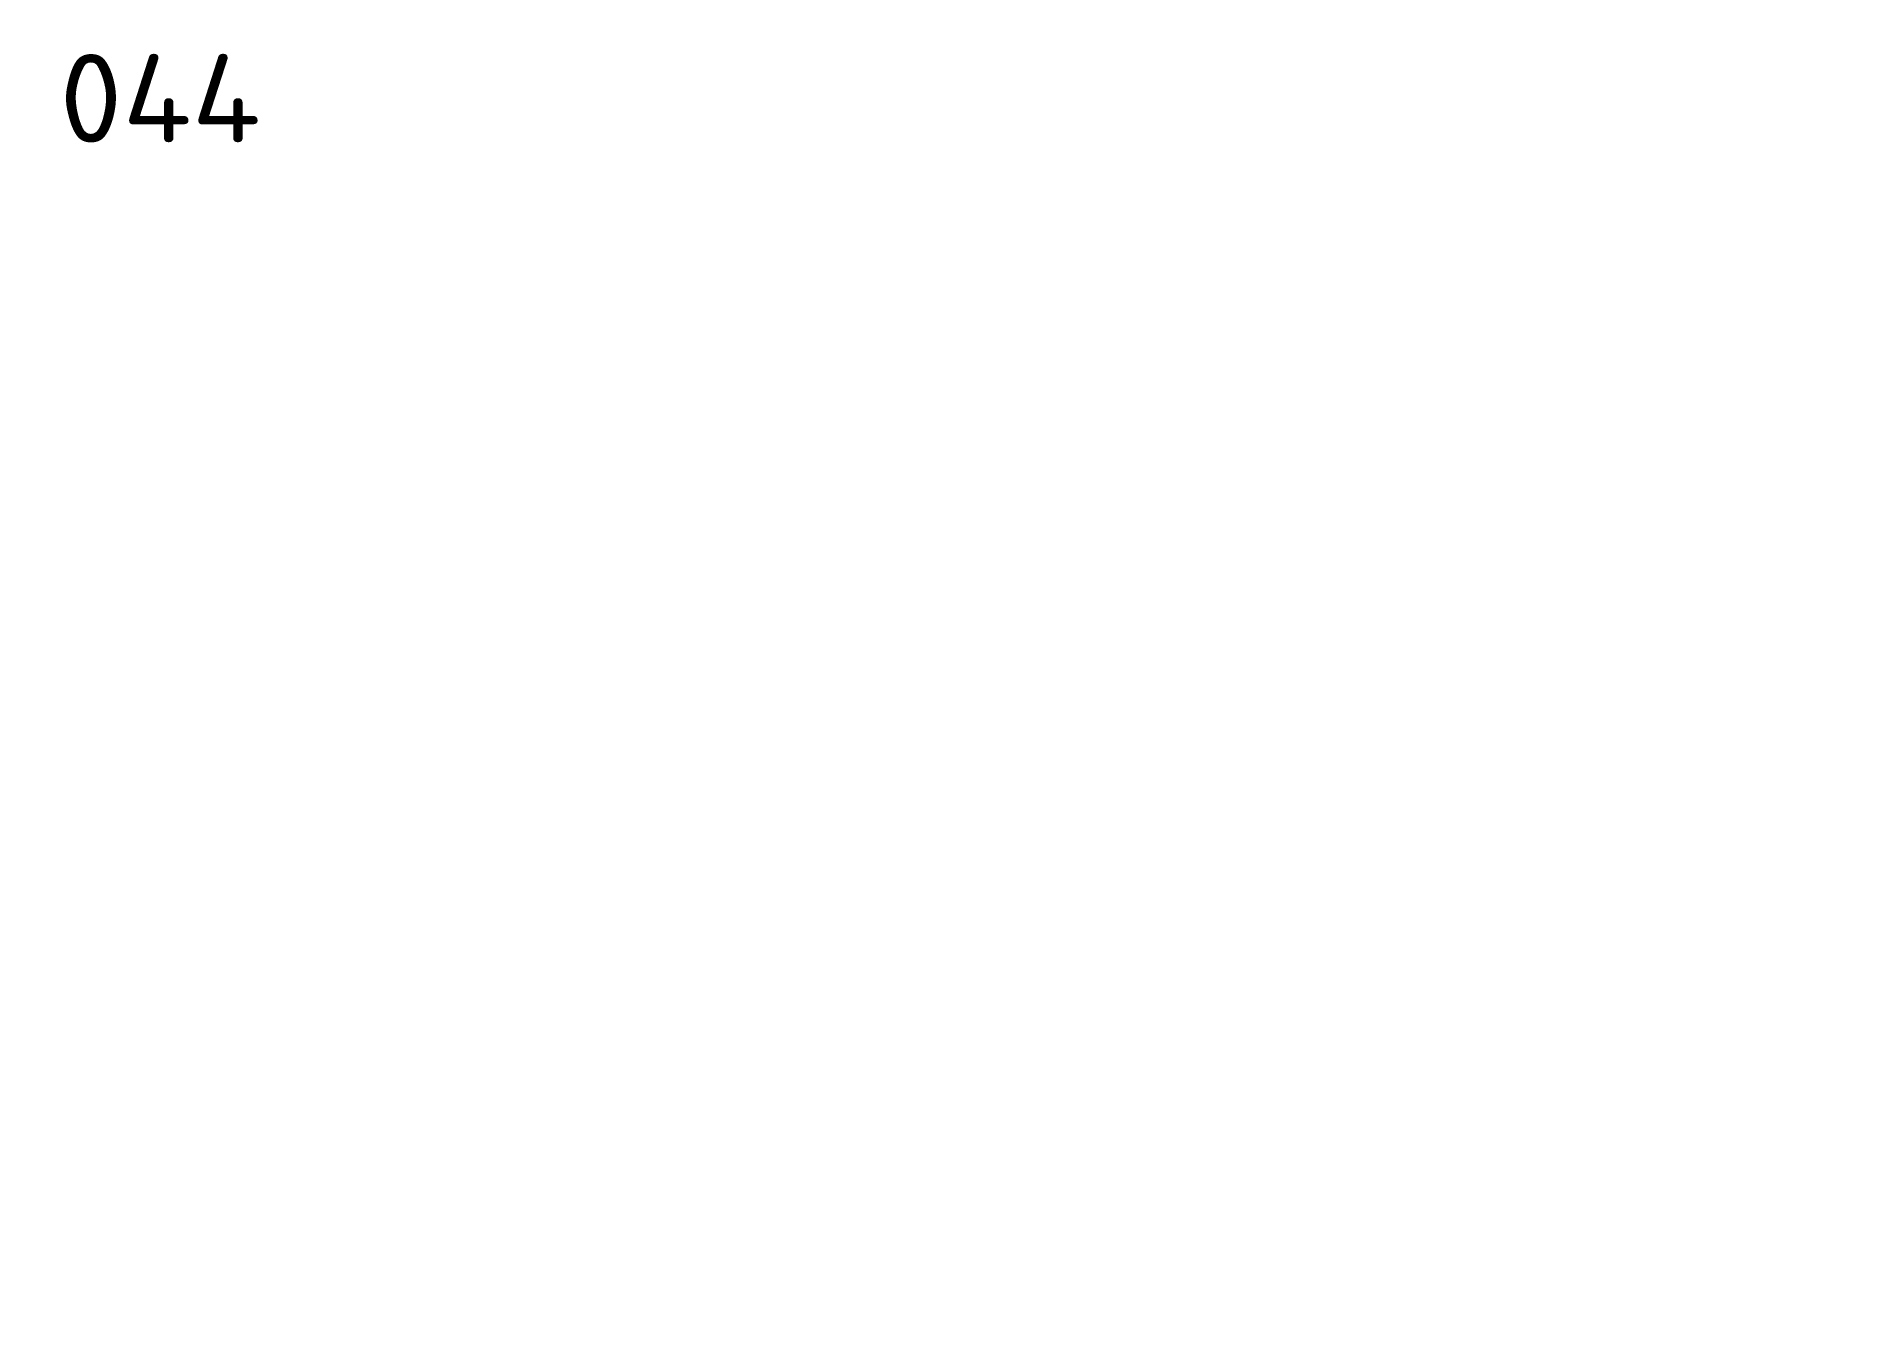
# Paper-space layout 'A3land' of a CAD drawing. Header units: millimetres. Extents: x 0 to 414, y 0 to 291.
import ezdxf

# ---------------------------------------------------------------- set-up
doc = ezdxf.new("R2010")
doc.units = ezdxf.units.MM
doc.layers.add('VPort', color=8, linetype='Continuous', plot=False)
doc.layers.get('VPort').off()
doc.styles.get("Standard").update_dxf_attribs({"font": 'txt.shx'})

psp = doc.layouts.new('A3land')

# ---------------------------------------------------------------- texts
psp.add_text('044', height=20).set_placement((5.17, 266.75))

# ---------------------------------------------------------------- viewports
at = {"layer": 'VPort'}
psp.add_viewport(center=(206.9, 145.35), size=(413.81, 290.703), view_center_point=(2738.46, 266.56), view_height=1106.7843, dxfattribs=at)

doc.saveas('drawing.dxf')
